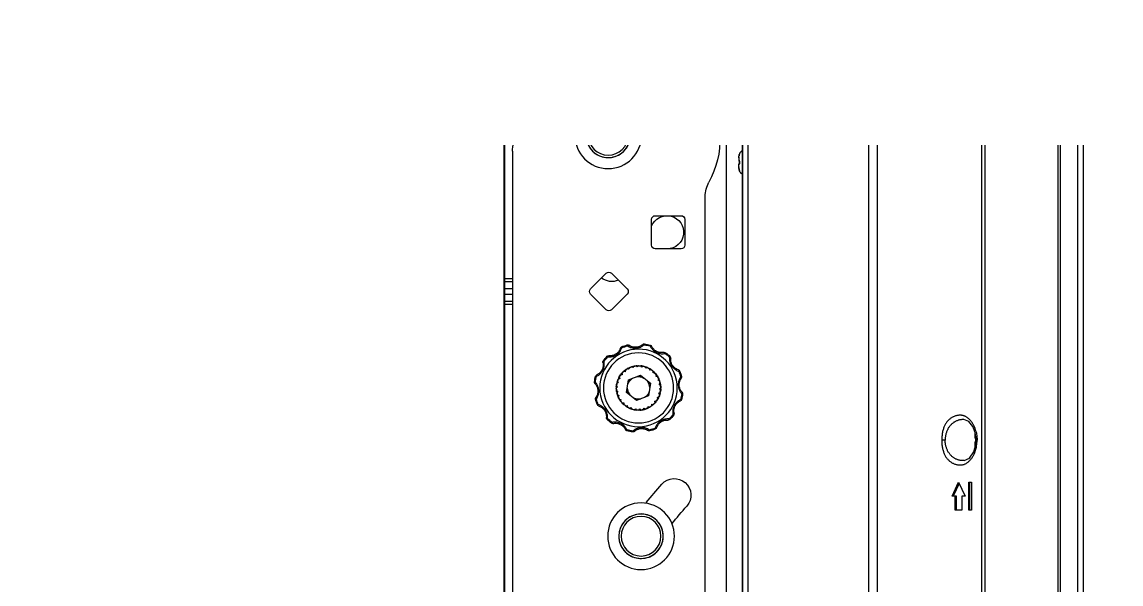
# Model space of a CAD drawing. Extents: x -382 to 1420, y -377 to 265.
# Drawn here: x 392.4 to 401.66, y 149.74 to 154.48 of the extents above; entities that cross this region are included whole.
import ezdxf
from ezdxf import colors
from ezdxf.entities.mleader import LeaderData, LeaderLine
from ezdxf.math import Vec2, Vec3

# ---------------------------------------------------------------- set-up
doc = ezdxf.new("R2010")
doc.units = 0
doc.header["$MEASUREMENT"] = 0
for name, color, linetype in [('AV-Anno-Iden', 154, 'CONTINUOUS'), ('AV-Detl-Obje', 84, 'CONTINUOUS'), ('AV-Detl-Obje-Brkt', 202, 'CONTINUOUS'), ('AV-Detl-Obje-Mont', 232, 'CONTINUOUS'), ('AV-Elev-Dims', 14, 'CONTINUOUS'), ('AV-Elev-Wall', 160, 'CONTINUOUS')]:
    doc.layers.add(name, color=color, linetype=linetype)
doc.styles.get("Standard").update_dxf_attribs({"font": 'arial.ttf'})

# ---------------------------------------------------------------- blocks, each defined once
blk = doc.blocks.new('A$C42D23839')
at = {"layer": 'AV-Detl-Obje-Brkt', "linetype": 'Continuous', "lineweight": 15}
for p, q in [((0, 4.3889), (0, 20.8786)), ((0.1358, 4.3889), (0.1358, 20.8786))]:
    blk.add_line(p, q, dxfattribs=at)
at = {"layer": 'AV-Detl-Obje-Mont', "linetype": 'Continuous', "lineweight": 15}
for p, q in [((0.1909, 13.9397), (0.3438, 18.3177)), ((2.007, 12.736), (2.007, 17.0837)), ((1.9025, 13.9417), (1.9025, 16.0501)), ((1.6572, 14.3269), (1.6572, 16.0182)), ((1.8713, 15.5269), (1.8713, 13.9909)), ((1.8993, 13.9468), (1.0231, 15.3222)), ((1.2902, 14.903), (1.2937, 14.903)), ((1.9384, 13.8126), (1.9384, 9.9212)), ((0.3145, 8.0346), (0.3145, 13.4314)), ((0.7354, 13.269), (0.5181, 13.269)), ((0.4868, 13.2377), (0.4868, 13.0204)), ((0.7667, 13.0204), (0.7667, 13.2377)), ((0.5181, 12.9892), (0.7354, 12.9892)), ((1.1044, 12.784), (0.9719, 12.6515)), ((1.281, 12.6515), (1.1485, 12.784)), ((1.9384, 12.736), (2.007, 12.736)), ((2.007, 12.7139), (1.9384, 12.7139)), ((2.007, 12.736), (2.007, 12.7139)), ((2.007, 12.6515), (2.007, 12.7139)), ((0.9719, 12.6073), (1.1044, 12.4748)), ((1.1485, 12.4748), (1.281, 12.6073)), ((1.9384, 12.6515), (2.007, 12.6515)), ((2.007, 12.6073), (1.9384, 12.6073)), ((2.007, 12.6515), (2.007, 12.6073)), ((2.007, 12.5448), (2.007, 12.6073)), ((1.9384, 12.5448), (2.007, 12.5448)), ((2.007, 12.5228), (1.9384, 12.5228)), ((2.007, 12.5448), (2.007, 12.5228)), ((2.007, 8.1751), (2.007, 12.5228)), ((0.7772, 12.1774), (0.7793, 12.1698)), ((0.8275, 12.1876), (0.8285, 12.1798)), ((0.9712, 12.1786), (0.9693, 12.1711)), ((1.0198, 12.1623), (1.0168, 12.1551)), ((0.6099, 12.0793), (0.6154, 12.0738)), ((0.6483, 12.1132), (0.6531, 12.107)), ((1.1399, 12.0827), (1.1344, 12.0772)), ((1.1738, 12.0443), (1.1676, 12.0396)), ((0.5303, 11.9592), (0.5375, 11.9563)), ((0.745, 11.9494), (0.7382, 11.9423)), ((0.745, 11.9494), (0.7522, 11.9562)), ((0.752, 11.9423), (0.7521, 11.9561)), ((0.7756, 11.9739), (0.7675, 11.9683)), ((0.7676, 11.9684), (0.781, 11.9654)), ((0.7756, 11.9739), (0.7841, 11.979)), ((0.781, 11.9654), (0.784, 11.9789)), ((0.8107, 11.9914), (0.8015, 11.9877)), ((0.8016, 11.9877), (0.8142, 11.9821)), ((0.8107, 11.9914), (0.82, 11.9946)), ((0.8142, 11.9821), (0.8199, 11.9946)), ((0.8486, 12.0013), (0.8388, 11.9996)), ((0.839, 11.9996), (0.8501, 11.9914)), ((0.8486, 12.0013), (0.8584, 12.0025)), ((0.8501, 11.9914), (0.8582, 12.0025)), ((0.8877, 12.0031), (0.8778, 12.0034)), ((0.878, 12.0034), (0.8871, 11.9931)), ((0.8871, 11.9931), (0.8974, 12.0022)), ((0.8877, 12.0031), (0.8975, 12.0022)), ((0.9263, 11.9967), (0.9168, 11.999)), ((0.9169, 11.999), (0.9237, 11.987)), ((0.9237, 11.987), (0.9357, 11.9938)), ((0.9263, 11.9967), (0.9358, 11.9938)), ((0.9628, 11.9824), (0.9539, 11.9867)), ((0.9541, 11.9866), (0.9582, 11.9735)), ((0.9582, 11.9735), (0.9713, 11.9777)), ((0.9628, 11.9824), (0.9715, 11.9776)), ((0.9955, 11.9608), (0.9877, 11.9669)), ((0.9878, 11.9668), (0.9892, 11.9531)), ((0.9892, 11.9531), (1.0029, 11.9544)), ((0.9955, 11.9608), (1.003, 11.9544)), ((0.514, 11.9106), (0.5215, 11.9087)), ((0.6917, 11.8466), (0.6936, 11.8563)), ((0.7016, 11.845), (0.6936, 11.8562)), ((0.7021, 11.8844), (0.6988, 11.8751)), ((0.6988, 11.8752), (0.7114, 11.8807)), ((0.7021, 11.8844), (0.706, 11.8935)), ((0.7114, 11.8807), (0.7059, 11.8933)), ((0.7202, 11.9192), (0.7149, 11.9108)), ((0.715, 11.9109), (0.7285, 11.9137)), ((0.7202, 11.9192), (0.7258, 11.9273)), ((0.7285, 11.9137), (0.7257, 11.9271)), ((0.7383, 11.9424), (0.752, 11.9423)), ((0.8604, 11.923), (0.7759, 11.8555)), ((0.7759, 11.8555), (0.7921, 11.7485)), ((0.9611, 11.8835), (0.8604, 11.923)), ((0.9773, 11.7766), (0.9611, 11.8835)), ((1.0168, 11.9404), (1.0152, 11.9267)), ((1.0152, 11.9267), (1.0289, 11.9252)), ((1.023, 11.9329), (1.0167, 11.9405)), ((1.023, 11.9329), (1.029, 11.9251)), ((1.0396, 11.9085), (1.0352, 11.8955)), ((1.0352, 11.8955), (1.0483, 11.8911)), ((1.0441, 11.8999), (1.0395, 11.9086)), ((1.0441, 11.8999), (1.0483, 11.891)), ((1.0552, 11.8726), (1.0483, 11.8607)), ((1.0483, 11.8607), (1.0601, 11.8538)), ((1.0579, 11.8633), (1.0552, 11.8728)), ((1.0579, 11.8633), (1.0602, 11.8537)), ((1.238, 11.9154), (1.2304, 11.9133)), ((1.2481, 11.8651), (1.2404, 11.8641)), ((0.5051, 11.7669), (0.5128, 11.7679)), ((0.6894, 11.8075), (0.6892, 11.8174)), ((0.6994, 11.808), (0.6892, 11.8172)), ((0.6894, 11.8075), (0.6901, 11.7976)), ((0.6901, 11.7978), (0.6994, 11.808)), ((0.6917, 11.8466), (0.6904, 11.8368)), ((0.6904, 11.837), (0.7016, 11.845)), ((0.6953, 11.7688), (0.693, 11.7784)), ((0.7049, 11.7713), (0.6931, 11.7783)), ((0.6953, 11.7688), (0.698, 11.7593)), ((0.698, 11.7594), (0.7049, 11.7713)), ((0.8928, 11.709), (0.9773, 11.7766)), ((1.0628, 11.7951), (1.0516, 11.7871)), ((1.0516, 11.7871), (1.0596, 11.7759)), ((1.0631, 11.8343), (1.0538, 11.8241)), ((1.0538, 11.8241), (1.064, 11.8148)), ((1.0615, 11.7854), (1.0596, 11.7757)), ((1.0615, 11.7854), (1.0628, 11.7952)), ((1.0638, 11.8245), (1.0631, 11.8344)), ((1.0638, 11.8245), (1.064, 11.8147)), ((0.5152, 11.7167), (0.5228, 11.7187)), ((0.7091, 11.7321), (0.7049, 11.741)), ((0.718, 11.7366), (0.7049, 11.7409)), ((0.7091, 11.7321), (0.7137, 11.7234)), ((0.7136, 11.7235), (0.718, 11.7366)), ((0.7302, 11.6991), (0.7242, 11.707)), ((0.738, 11.7053), (0.7243, 11.7069)), ((0.7302, 11.6991), (0.7365, 11.6915)), ((0.7364, 11.6916), (0.738, 11.7053)), ((0.7577, 11.6712), (0.7502, 11.6777)), ((0.764, 11.6789), (0.7503, 11.6776)), ((0.7577, 11.6712), (0.7655, 11.6651)), ((0.7654, 11.6652), (0.764, 11.6789)), ((0.7921, 11.7485), (0.8928, 11.709)), ((1.0082, 11.6826), (1.001, 11.6759)), ((1.0012, 11.6897), (1.0011, 11.6759)), ((1.0149, 11.6896), (1.0012, 11.6897)), ((1.0082, 11.6826), (1.015, 11.6897)), ((1.0382, 11.7212), (1.0247, 11.7184)), ((1.0247, 11.7184), (1.0275, 11.7049)), ((1.033, 11.7129), (1.0274, 11.7048)), ((1.033, 11.7129), (1.0383, 11.7213)), ((1.0544, 11.7568), (1.0418, 11.7513)), ((1.0418, 11.7513), (1.0473, 11.7387)), ((1.0511, 11.7477), (1.0472, 11.7386)), ((1.0511, 11.7477), (1.0544, 11.757)), ((1.2229, 11.6728), (1.2157, 11.6758)), ((1.2392, 11.7214), (1.2317, 11.7234)), ((0.5794, 11.5877), (0.5856, 11.5925)), ((0.7904, 11.6496), (0.7817, 11.6544)), ((0.795, 11.6585), (0.7819, 11.6544)), ((0.7904, 11.6496), (0.7993, 11.6453)), ((0.7991, 11.6454), (0.795, 11.6585)), ((0.8269, 11.6354), (0.8174, 11.6382)), ((0.8295, 11.645), (0.8175, 11.6382)), ((0.8269, 11.6354), (0.8364, 11.633)), ((0.8363, 11.633), (0.8295, 11.645)), ((0.8655, 11.629), (0.8557, 11.6298)), ((0.8661, 11.6389), (0.8558, 11.6298)), ((0.8655, 11.629), (0.8754, 11.6286)), ((0.8752, 11.6286), (0.8661, 11.6389)), ((0.9046, 11.6307), (0.8948, 11.6295)), ((0.9031, 11.6406), (0.895, 11.6295)), ((0.8953, 11.63), (0.8992, 11.63)), ((0.9142, 11.6325), (0.9031, 11.6406)), ((0.9046, 11.6307), (0.9144, 11.6325)), ((0.9425, 11.6406), (0.9332, 11.6374)), ((0.939, 11.65), (0.9333, 11.6374)), ((0.9516, 11.6443), (0.939, 11.65)), ((0.9425, 11.6406), (0.9517, 11.6443)), ((0.9776, 11.6582), (0.9691, 11.6531)), ((0.9722, 11.6666), (0.9692, 11.6531)), ((0.9856, 11.6636), (0.9722, 11.6666)), ((0.9776, 11.6582), (0.9858, 11.6637)), ((0.6133, 11.5493), (0.6188, 11.5548)), ((1.1049, 11.5188), (1.1001, 11.525)), ((1.1433, 11.5528), (1.1378, 11.5582)), ((0.7334, 11.4697), (0.7364, 11.4769)), ((0.782, 11.4534), (0.7839, 11.4609)), ((0.9257, 11.4445), (0.9247, 11.4522)), ((0.976, 11.4547), (0.9739, 11.4622))]:
    blk.add_line(p, q, dxfattribs=at)
at = {"layer": 'AV-Detl-Obje-Mont', "linetype": 'Continuous', "lineweight": 15, "flags": 128}
for points in [[(0.7814, 11.8186), (0.7887, 11.8524), (0.805, 11.8787)], [(0.9718, 11.8134), (0.9645, 11.7796), (0.9482, 11.7533)]]:
    blk.add_lwpolyline(points, dxfattribs=at)
at = {"layer": 'AV-Detl-Obje-Mont', "linetype": 'Continuous', "lineweight": 15}
for centre, radius in [((1.1321, 13.9466), 0.2811), ((1.1321, 13.9466), 0.1874), ((1.1321, 13.9466), 0.1674), ((0.8766, 11.816), 0.3268), ((0.8766, 11.816), 0.2956), ((0.8766, 11.816), 0.1874), ((0.8556, 10.5653), 0.2811), ((0.8556, 10.5653), 0.1874), ((0.8556, 10.5653), 0.1674)]:
    blk.add_circle(centre, radius, dxfattribs=at)
for centre, radius, start, end in [((0.4573, 14.2883), 0.1399, 65.31281, 245.31281), ((-3.7168, 5.208), 10.1337, 62.36279, 65.31281), ((0.9517, 14.0374), 0.1399, 82.53368, 224.04662), ((-3.7168, 5.208), 9.8539, 62.38236, 65.31281), ((0.9399, 13.9136), 0.7495, 178, 208.85012), ((1.6886, 13.8126), 0.2498, 0, 32.5), ((0.0646, 13.4314), 0.2498, 0, 28.85012), ((0.5181, 13.2377), 0.0312, 90, 180), ((0.6367, 13.1291), 0.1399, 21.73503, 269.48802), ((0.7354, 13.2377), 0.0312, 0, 90), ((0.5181, 13.0204), 0.0312, 180, 270), ((0.7354, 13.0204), 0.0312, 270, 0), ((1.1264, 12.7619), 0.0312, 45, 135), ((1.1033, 12.8535), 0.1399, 245.91056, 307.92946), ((0.9939, 12.6294), 0.0312, 135, 225), ((1.2589, 12.6294), 0.0312, 315, 45), ((1.1264, 12.4969), 0.0312, 225, 315), ((0.7814, 12.1623), 0.0156, 105.37487, 155.60157), ((0.774, 12.1605), 0.0108, 60.53149, 129.6072), ((0.8766, 11.816), 0.3748, 97.5309, 105.37487), ((0.8766, 11.816), 0.367, 97.5309, 105.37487), ((0.8295, 12.1721), 0.0156, 47.3042, 97.5309), ((0.837, 12.1732), 0.0108, 73.29857, 142.37428), ((0.9673, 12.1635), 0.0156, 75.37487, 125.60157), ((0.96, 12.1656), 0.0108, 30.53149, 99.6072), ((0.8766, 11.816), 0.367, 67.5309, 75.37487), ((0.8766, 11.816), 0.3748, 67.5309, 75.37487), ((1.0209, 12.1452), 0.0108, 43.29857, 112.37428), ((1.0139, 12.1479), 0.0156, 17.3042, 67.5309), ((0.621, 12.0683), 0.0156, 135.37487, 185.60157), ((0.6155, 12.063), 0.0108, 90.53149, 159.6072), ((0.8766, 11.816), 0.3748, 127.5309, 135.37487), ((0.8766, 11.816), 0.367, 127.5309, 135.37487), ((0.6578, 12.1008), 0.0156, 77.3042, 127.5309), ((0.6637, 12.1056), 0.0108, 103.29857, 172.37428), ((1.1236, 12.0771), 0.0108, 0.53149, 69.6072), ((1.1289, 12.0716), 0.0156, 45.37487, 95.60157), ((0.8766, 11.816), 0.367, 37.5309, 45.37487), ((0.8766, 11.816), 0.3748, 37.5309, 45.37487), ((1.1614, 12.0348), 0.0156, 347.3042, 37.5309), ((0.8766, 11.816), 0.3748, 157.5309, 165.37487), ((0.8766, 11.816), 0.367, 157.5309, 165.37487), ((0.5447, 11.9533), 0.0156, 107.3042, 157.5309), ((0.5474, 11.9604), 0.0108, 133.29857, 202.37428), ((0.8766, 11.816), 0.1874, 125.58576, 131.62644), ((0.8766, 11.816), 0.1874, 113.58576, 119.62644), ((0.8766, 11.816), 0.1874, 101.58576, 107.62644), ((0.8766, 11.816), 0.1874, 89.58576, 95.62644), ((0.8766, 11.816), 0.1874, 77.58576, 83.62644), ((0.8766, 11.816), 0.1874, 65.58576, 71.62644), ((0.8766, 11.816), 0.1874, 53.58576, 59.62644), ((0.8766, 11.816), 0.1874, 41.58576, 47.62644), ((1.1662, 12.0289), 0.0108, 13.29857, 82.37428), ((0.5291, 11.9067), 0.0156, 165.37487, 215.60157), ((0.527, 11.8994), 0.0108, 120.53149, 189.6072), ((0.8766, 11.816), 0.1874, 161.58576, 167.62644), ((0.8766, 11.816), 0.1874, 149.58576, 155.62644), ((0.8766, 11.816), 0.1874, 137.58576, 143.62644), ((0.8766, 11.816), 0.1014, 151.14114, 166.07106), ((0.8766, 11.816), 0.0952, 78.78785, 118.42435), ((0.8766, 11.816), 0.1014, 91.14114, 106.07106), ((0.8766, 11.816), 0.0952, 18.78785, 58.42435), ((0.8766, 11.816), 0.1014, 31.14114, 46.07106), ((0.8766, 11.816), 0.1874, 29.58576, 35.62644), ((0.8766, 11.816), 0.1874, 17.58576, 23.62644), ((1.2211, 11.9186), 0.0108, 330.53149, 39.6072), ((1.2229, 11.9112), 0.0156, 15.37487, 65.60157), ((0.8766, 11.816), 0.367, 7.5309, 15.37487), ((0.8766, 11.816), 0.3748, 7.5309, 15.37487), ((1.2338, 11.8556), 0.0108, 343.29857, 52.37428), ((1.2327, 11.8631), 0.0156, 317.3042, 7.5309), ((0.5205, 11.7689), 0.0156, 137.3042, 187.5309), ((0.8766, 11.816), 0.3748, 187.5309, 195.37487), ((0.5194, 11.7764), 0.0108, 163.29857, 232.37428), ((0.8766, 11.816), 0.367, 187.5309, 195.37487), ((0.8766, 11.816), 0.1874, 173.58576, 179.62644), ((0.8766, 11.816), 0.1874, 185.58576, 191.62644), ((0.8766, 11.816), 0.0952, 198.78785, 238.42435), ((0.8766, 11.816), 0.1014, 211.14114, 226.07106), ((0.8766, 11.816), 0.1014, 331.14114, 346.07106), ((0.8766, 11.816), 0.1874, 341.58576, 347.62644), ((0.8766, 11.816), 0.1874, 5.58576, 11.62644), ((0.8766, 11.816), 0.1874, 353.58576, 359.62644), ((0.5303, 11.7208), 0.0156, 195.37487, 245.60157), ((0.5321, 11.7134), 0.0108, 150.53149, 219.6072), ((0.8766, 11.816), 0.1874, 197.58576, 203.62644), ((0.8766, 11.816), 0.1874, 209.58576, 215.62644), ((0.8766, 11.816), 0.1874, 221.58576, 227.62644), ((0.8766, 11.816), 0.0952, 258.78785, 298.42435), ((0.8766, 11.816), 0.1014, 271.14114, 286.07106), ((0.8766, 11.816), 0.1874, 305.58576, 311.62644), ((0.8766, 11.816), 0.1874, 317.58576, 323.62644), ((0.8766, 11.816), 0.1874, 329.58576, 335.62644), ((1.2058, 11.6717), 0.0108, 313.29857, 22.37428), ((1.2085, 11.6788), 0.0156, 287.3042, 337.5309), ((0.8766, 11.816), 0.367, 337.5309, 345.37487), ((0.8766, 11.816), 0.3748, 337.5309, 345.37487), ((1.2262, 11.7326), 0.0108, 300.53149, 9.6072), ((1.2241, 11.7253), 0.0156, 345.37487, 35.60157), ((0.5918, 11.5972), 0.0156, 167.3042, 217.5309), ((0.587, 11.6031), 0.0108, 193.29857, 262.37428), ((0.8766, 11.816), 0.3748, 217.5309, 225.37487), ((0.8766, 11.816), 0.367, 217.5309, 225.37487), ((0.8766, 11.816), 0.1874, 233.58576, 239.62644), ((0.8766, 11.816), 0.1874, 245.58576, 251.62644), ((0.8766, 11.816), 0.1874, 257.58576, 263.62644), ((0.8766, 11.816), 0.1874, 269.58576, 275.62644), ((0.8766, 11.816), 0.1874, 281.58576, 287.62644), ((0.8766, 11.816), 0.1874, 293.58576, 299.62644), ((0.6243, 11.5604), 0.0156, 225.37487, 275.60157), ((0.6296, 11.5549), 0.0108, 180.53149, 249.6072), ((1.0895, 11.5264), 0.0108, 283.29857, 352.37428), ((1.0954, 11.5312), 0.0156, 257.3042, 307.5309), ((0.8766, 11.816), 0.367, 307.5309, 315.37487), ((0.8766, 11.816), 0.3748, 307.5309, 315.37487), ((1.1377, 11.569), 0.0108, 270.53149, 339.6072), ((1.1322, 11.5637), 0.0156, 315.37487, 5.60157), ((0.7323, 11.4869), 0.0108, 223.29857, 292.37428), ((0.7393, 11.4841), 0.0156, 197.3042, 247.5309), ((0.8766, 11.816), 0.3748, 247.5309, 255.37487), ((0.8766, 11.816), 0.367, 247.5309, 255.37487), ((0.7859, 11.4685), 0.0156, 255.37487, 305.60157), ((0.7932, 11.4664), 0.0108, 210.53149, 279.6072), ((0.9162, 11.4588), 0.0108, 253.29857, 322.37428), ((0.9237, 11.46), 0.0156, 227.3042, 277.5309), ((0.8766, 11.816), 0.367, 277.5309, 285.37487), ((0.8766, 11.816), 0.3748, 277.5309, 285.37487), ((0.9792, 11.4716), 0.0108, 240.53149, 309.6072), ((0.9718, 11.4697), 0.0156, 285.37487, 335.60157), ((0.5752, 10.9116), 0.1399, 41.13034, 221.13034), ((-3.9413, 6.9674), 6.1362, 39.23818, 41.13034), ((-3.9413, 6.9674), 5.8563, 39.22881, 41.13034)]:
    blk.add_arc(centre, radius, start, end, dxfattribs=at)
for points, knots in [([(1.1301, 14.134), (1.1096, 14.1318), (1.0686, 14.1274), (1.014, 14.0962), (0.9714, 14.0498), (0.9463, 13.9908), (0.9423, 13.9273), (0.9587, 13.8674), (0.9931, 13.8159), (1.0434, 13.7774), (1.1045, 13.7576), (1.1678, 13.7592), (1.226, 13.7806), (1.2746, 13.8196), (1.3086, 13.8734), (1.3228, 13.9359), (1.3157, 13.9983), (1.2895, 14.0543), (1.2464, 14.0994), (1.1908, 14.1291), (1.1497, 14.1324), (1.1301, 14.134)], [0, 0, 0, 0, 0.052005, 0.103955, 0.157319, 0.211932, 0.264927, 0.315915, 0.36765, 0.421659, 0.476041, 0.528374, 0.579471, 0.631804, 0.686134, 0.740205, 0.791908, 0.842923, 0.89589, 0.95049, 1, 1, 1, 1]), ([(0.7793, 12.1698), (0.7744, 12.1612), (0.7644, 12.1433), (0.7461, 12.1277), (0.7254, 12.1151), (0.7025, 12.1061), (0.6745, 12.1035), (0.6587, 12.1061), (0.6531, 12.107)], [0, 0, 0, 0, 0.203578, 0.420703, 0.453745, 0.668943, 0.881719, 1, 1, 1, 1]), ([(0.6612, 12.1161), (0.666, 12.1152), (0.6792, 12.1129), (0.7027, 12.1147), (0.7222, 12.1223), (0.7396, 12.133), (0.755, 12.1464), (0.7632, 12.1614), (0.7672, 12.1688)], [0, 0, 0, 0, 0.12073, 0.333813, 0.545352, 0.577832, 0.793205, 1, 1, 1, 1]), ([(0.9693, 12.1711), (0.9637, 12.1676), (0.9496, 12.1588), (0.9286, 12.1527), (0.9035, 12.1502), (0.8785, 12.1525), (0.8501, 12.1629), (0.8355, 12.1743), (0.8285, 12.1798)], [0, 0, 0, 0, 0.135275, 0.344454, 0.421074, 0.619697, 0.816972, 1, 1, 1, 1]), ([(0.8401, 12.1835), (0.846, 12.1788), (0.858, 12.1691), (0.8818, 12.1601), (0.9031, 12.1581), (0.9241, 12.1603), (0.9418, 12.1657), (0.9535, 12.1732), (0.9582, 12.1762)], [0, 0, 0, 0, 0.186126, 0.382412, 0.577429, 0.652969, 0.862064, 1, 1, 1, 1]), ([(1.1344, 12.0772), (1.1278, 12.077), (1.1112, 12.0764), (1.0899, 12.0816), (1.067, 12.0919), (1.0464, 12.1065), (1.0271, 12.1297), (1.0202, 12.1468), (1.0168, 12.1551)], [0, 0, 0, 0, 0.135253, 0.344435, 0.421061, 0.619683, 0.816957, 1, 1, 1, 1]), ([(1.0288, 12.1525), (1.0315, 12.1455), (1.0371, 12.1311), (1.0532, 12.1114), (1.0706, 12.099), (1.0899, 12.0904), (1.1079, 12.0863), (1.1218, 12.0869), (1.1274, 12.0872)], [0, 0, 0, 0, 0.186141, 0.382425, 0.577442, 0.652988, 0.862086, 1, 1, 1, 1]), ([(0.6154, 12.0738), (0.6157, 12.0673), (0.6163, 12.0506), (0.6111, 12.0294), (0.6007, 12.0064), (0.5861, 11.9859), (0.563, 11.9665), (0.5458, 11.9596), (0.5375, 11.9563)], [0, 0, 0, 0, 0.135253, 0.344435, 0.421061, 0.619683, 0.816957, 1, 1, 1, 1]), ([(0.5401, 11.9682), (0.5471, 11.9709), (0.5615, 11.9765), (0.5813, 11.9926), (0.5936, 12.01), (0.6022, 12.0293), (0.6064, 12.0474), (0.6057, 12.0613), (0.6054, 12.0668)], [0, 0, 0, 0, 0.186141, 0.382425, 0.577442, 0.652988, 0.862086, 1, 1, 1, 1]), ([(0.745, 11.9494), (0.7457, 11.9487), (0.7471, 11.9473), (0.7495, 11.9449), (0.7511, 11.9433), (0.752, 11.9423)], [0, 0, 0, 0, 0.296761, 0.593523, 1, 1, 1, 1]), ([(0.7756, 11.9739), (0.7762, 11.973), (0.7773, 11.9713), (0.7791, 11.9685), (0.7803, 11.9666), (0.781, 11.9654)], [0, 0, 0, 0, 0.296761, 0.593523, 1, 1, 1, 1]), ([(0.8107, 11.9914), (0.811, 11.9905), (0.8117, 11.9886), (0.8129, 11.9855), (0.8137, 11.9833), (0.8142, 11.9821)], [0, 0, 0, 0, 0.296761, 0.593523, 1, 1, 1, 1]), ([(0.8486, 12.0013), (0.8487, 12.0003), (0.849, 11.9983), (0.8495, 11.995), (0.8499, 11.9927), (0.8501, 11.9914)], [0, 0, 0, 0, 0.296761, 0.593523, 1, 1, 1, 1]), ([(0.8877, 12.0031), (0.8876, 12.0021), (0.8875, 12.0001), (0.8873, 11.9967), (0.8872, 11.9944), (0.8871, 11.9931)], [0, 0, 0, 0, 0.296761, 0.593523, 1, 1, 1, 1]), ([(0.9263, 11.9967), (0.9261, 11.9957), (0.9255, 11.9938), (0.9247, 11.9905), (0.924, 11.9883), (0.9237, 11.987)], [0, 0, 0, 0, 0.296761, 0.593523, 1, 1, 1, 1]), ([(0.9628, 11.9824), (0.9624, 11.9815), (0.9614, 11.9797), (0.9599, 11.9767), (0.9588, 11.9747), (0.9582, 11.9735)], [0, 0, 0, 0, 0.296761, 0.593523, 1, 1, 1, 1]), ([(0.9955, 11.9608), (0.9949, 11.9601), (0.9936, 11.9585), (0.9915, 11.9559), (0.99, 11.9541), (0.9892, 11.9531)], [0, 0, 0, 0, 0.296761, 0.593523, 1, 1, 1, 1]), ([(1.2304, 11.9133), (1.2218, 11.9182), (1.2039, 11.9282), (1.1883, 11.9465), (1.1756, 11.9672), (1.1666, 11.9902), (1.164, 12.0182), (1.1667, 12.0339), (1.1676, 12.0396)], [0, 0, 0, 0, 0.203578, 0.420703, 0.453745, 0.668943, 0.881719, 1, 1, 1, 1]), ([(1.1766, 12.0314), (1.1758, 12.0266), (1.1735, 12.0135), (1.1753, 11.9899), (1.1829, 11.9704), (1.1935, 11.9531), (1.207, 11.9376), (1.222, 11.9295), (1.2293, 11.9255)], [0, 0, 0, 0, 0.12073, 0.333813, 0.545352, 0.577832, 0.793205, 1, 1, 1, 1]), ([(0.5091, 11.7795), (0.5138, 11.7854), (0.5235, 11.7974), (0.5325, 11.8212), (0.5345, 11.8425), (0.5323, 11.8636), (0.5269, 11.8812), (0.5194, 11.893), (0.5164, 11.8976)], [0, 0, 0, 0, 0.186126, 0.382412, 0.577429, 0.652969, 0.862064, 1, 1, 1, 1]), ([(0.5215, 11.9087), (0.525, 11.9031), (0.5338, 11.889), (0.54, 11.868), (0.5425, 11.843), (0.5401, 11.8179), (0.5297, 11.7895), (0.5183, 11.7749), (0.5128, 11.7679)], [0, 0, 0, 0, 0.135275, 0.344454, 0.421074, 0.619697, 0.816972, 1, 1, 1, 1]), ([(0.7021, 11.8844), (0.7031, 11.884), (0.7049, 11.8833), (0.708, 11.8821), (0.7102, 11.8812), (0.7114, 11.8807)], [0, 0, 0, 0, 0.296761, 0.593523, 1, 1, 1, 1]), ([(0.7202, 11.9192), (0.721, 11.9186), (0.7227, 11.9175), (0.7255, 11.9157), (0.7274, 11.9144), (0.7285, 11.9137)], [0, 0, 0, 0, 0.296761, 0.593523, 1, 1, 1, 1]), ([(1.023, 11.9329), (1.0222, 11.9323), (1.0207, 11.9311), (1.0181, 11.929), (1.0163, 11.9275), (1.0152, 11.9267)], [0, 0, 0, 0, 0.2967611, 0.5935233, 1, 1, 1, 1]), ([(1.0441, 11.8999), (1.0432, 11.8995), (1.0414, 11.8986), (1.0385, 11.8971), (1.0364, 11.8961), (1.0352, 11.8955)], [0, 0, 0, 0, 0.296761, 0.593523, 1, 1, 1, 1]), ([(1.0579, 11.8633), (1.057, 11.863), (1.055, 11.8625), (1.0518, 11.8617), (1.0495, 11.8611), (1.0483, 11.8607)], [0, 0, 0, 0, 0.296761, 0.593523, 1, 1, 1, 1]), ([(1.2317, 11.7234), (1.2282, 11.7289), (1.2194, 11.743), (1.2132, 11.764), (1.2107, 11.7891), (1.2131, 11.8142), (1.2235, 11.8425), (1.2349, 11.8571), (1.2404, 11.8641)], [0, 0, 0, 0, 0.135275, 0.344454, 0.421074, 0.619697, 0.816972, 1, 1, 1, 1]), ([(0.6894, 11.8075), (0.6904, 11.8075), (0.6924, 11.8076), (0.6958, 11.8078), (0.6981, 11.8079), (0.6994, 11.808)], [0, 0, 0, 0, 0.296761, 0.593523, 1, 1, 1, 1]), ([(0.6917, 11.8466), (0.6927, 11.8464), (0.6947, 11.8461), (0.698, 11.8456), (0.7003, 11.8452), (0.7016, 11.845)], [0, 0, 0, 0, 0.296761, 0.593523, 1, 1, 1, 1]), ([(0.6953, 11.7688), (0.6962, 11.769), (0.6982, 11.7695), (0.7014, 11.7704), (0.7037, 11.7709), (0.7049, 11.7713)], [0, 0, 0, 0, 0.296761, 0.593523, 1, 1, 1, 1]), ([(1.0615, 11.7854), (1.0605, 11.7856), (1.0585, 11.7859), (1.0552, 11.7865), (1.0529, 11.7868), (1.0516, 11.7871)], [0, 0, 0, 0, 0.296761, 0.593523, 1, 1, 1, 1]), ([(1.0638, 11.8245), (1.0628, 11.8245), (1.0608, 11.8244), (1.0574, 11.8242), (1.0551, 11.8241), (1.0538, 11.8241)], [0, 0, 0, 0, 0.296761, 0.593523, 1, 1, 1, 1]), ([(1.2441, 11.8525), (1.2394, 11.8466), (1.2297, 11.8346), (1.2207, 11.8108), (1.2187, 11.7896), (1.2209, 11.7685), (1.2263, 11.7508), (1.2338, 11.7391), (1.2368, 11.7344)], [0, 0, 0, 0, 0.186126, 0.382412, 0.577429, 0.652969, 0.862064, 1, 1, 1, 1]), ([(0.5228, 11.7187), (0.5314, 11.7139), (0.5493, 11.7038), (0.5649, 11.6855), (0.5776, 11.6648), (0.5866, 11.6419), (0.5892, 11.6139), (0.5865, 11.5981), (0.5856, 11.5925)], [0, 0, 0, 0, 0.203578, 0.420703, 0.453745, 0.668943, 0.881719, 1, 1, 1, 1]), ([(0.5766, 11.6007), (0.5774, 11.6054), (0.5797, 11.6186), (0.5779, 11.6421), (0.5703, 11.6616), (0.5597, 11.679), (0.5462, 11.6944), (0.5312, 11.7026), (0.5239, 11.7066)], [0, 0, 0, 0, 0.12073, 0.333813, 0.545352, 0.577832, 0.793205, 1, 1, 1, 1]), ([(0.7091, 11.7321), (0.71, 11.7325), (0.7118, 11.7334), (0.7147, 11.7349), (0.7168, 11.736), (0.718, 11.7366)], [0, 0, 0, 0, 0.296761, 0.593523, 1, 1, 1, 1]), ([(0.7302, 11.6991), (0.731, 11.6997), (0.7325, 11.701), (0.7351, 11.7031), (0.7369, 11.7045), (0.738, 11.7053)], [0, 0, 0, 0, 0.296761, 0.593523, 1, 1, 1, 1]), ([(0.7577, 11.6712), (0.7583, 11.672), (0.7596, 11.6735), (0.7617, 11.6761), (0.7632, 11.6779), (0.764, 11.6789)], [0, 0, 0, 0, 0.296761, 0.593523, 1, 1, 1, 1]), ([(1.0082, 11.6826), (1.0075, 11.6833), (1.0061, 11.6848), (1.0037, 11.6871), (1.0021, 11.6888), (1.0012, 11.6897)], [0, 0, 0, 0, 0.296761, 0.593523, 1, 1, 1, 1]), ([(1.033, 11.7129), (1.0322, 11.7134), (1.0305, 11.7145), (1.0277, 11.7164), (1.0258, 11.7177), (1.0247, 11.7184)], [0, 0, 0, 0, 0.296761, 0.593523, 1, 1, 1, 1]), ([(1.0511, 11.7477), (1.0501, 11.748), (1.0483, 11.7488), (1.0452, 11.75), (1.043, 11.7508), (1.0418, 11.7513)], [0, 0, 0, 0, 0.296761, 0.593523, 1, 1, 1, 1]), ([(1.1378, 11.5582), (1.1375, 11.5648), (1.1369, 11.5814), (1.1422, 11.6027), (1.1525, 11.6256), (1.1671, 11.6462), (1.1902, 11.6656), (1.2074, 11.6725), (1.2157, 11.6758)], [0, 0, 0, 0, 0.135253, 0.344435, 0.421061, 0.619683, 0.816957, 1, 1, 1, 1]), ([(0.7904, 11.6496), (0.7908, 11.6505), (0.7918, 11.6523), (0.7933, 11.6553), (0.7944, 11.6573), (0.795, 11.6585)], [0, 0, 0, 0, 0.296761, 0.593523, 1, 1, 1, 1]), ([(0.8269, 11.6354), (0.8271, 11.6363), (0.8277, 11.6383), (0.8285, 11.6415), (0.8292, 11.6437), (0.8295, 11.645)], [0, 0, 0, 0, 0.296761, 0.593523, 1, 1, 1, 1]), ([(0.8655, 11.629), (0.8656, 11.63), (0.8657, 11.632), (0.8659, 11.6353), (0.866, 11.6376), (0.8661, 11.6389)], [0, 0, 0, 0, 0.296761, 0.593523, 1, 1, 1, 1]), ([(0.9046, 11.6307), (0.9045, 11.6317), (0.9042, 11.6337), (0.9037, 11.637), (0.9033, 11.6393), (0.9031, 11.6406)], [0, 0, 0, 0, 0.296761, 0.593523, 1, 1, 1, 1]), ([(0.9425, 11.6406), (0.9422, 11.6416), (0.9415, 11.6434), (0.9403, 11.6466), (0.9395, 11.6487), (0.939, 11.65)], [0, 0, 0, 0, 0.296761, 0.593523, 1, 1, 1, 1]), ([(0.9776, 11.6582), (0.977, 11.659), (0.9759, 11.6607), (0.9741, 11.6635), (0.9729, 11.6655), (0.9722, 11.6666)], [0, 0, 0, 0, 0.2967611, 0.5935233, 1, 1, 1, 1]), ([(1.2131, 11.6638), (1.2061, 11.6611), (1.1917, 11.6556), (1.1719, 11.6395), (1.1596, 11.6221), (1.151, 11.6027), (1.1468, 11.5847), (1.1475, 11.5708), (1.1478, 11.5653)], [0, 0, 0, 0, 0.186141, 0.382425, 0.577442, 0.652988, 0.862086, 1, 1, 1, 1]), ([(0.6188, 11.5548), (0.6254, 11.5551), (0.642, 11.5557), (0.6633, 11.5505), (0.6862, 11.5401), (0.7068, 11.5256), (0.7261, 11.5024), (0.733, 11.4852), (0.7364, 11.4769)], [0, 0, 0, 0, 0.135253, 0.344435, 0.421061, 0.619683, 0.816957, 1, 1, 1, 1]), ([(0.7244, 11.4795), (0.7217, 11.4865), (0.7161, 11.5009), (0.7, 11.5207), (0.6826, 11.533), (0.6633, 11.5416), (0.6453, 11.5458), (0.6314, 11.5451), (0.6258, 11.5449)], [0, 0, 0, 0, 0.186141, 0.382425, 0.577442, 0.652988, 0.862086, 1, 1, 1, 1]), ([(0.9739, 11.4622), (0.9788, 11.4708), (0.9888, 11.4887), (1.0071, 11.5043), (1.0278, 11.517), (1.0507, 11.526), (1.0787, 11.5286), (1.0945, 11.5259), (1.1001, 11.525)], [0, 0, 0, 0, 0.203578, 0.420703, 0.453745, 0.668943, 0.881719, 1, 1, 1, 1]), ([(1.092, 11.516), (1.0872, 11.5168), (1.0741, 11.5192), (1.0505, 11.5173), (1.031, 11.5097), (1.0136, 11.4991), (0.9982, 11.4856), (0.99, 11.4706), (0.986, 11.4633)], [0, 0, 0, 0, 0.12073, 0.333813, 0.545352, 0.577832, 0.793205, 1, 1, 1, 1]), ([(0.7839, 11.4609), (0.7895, 11.4644), (0.8036, 11.4733), (0.8246, 11.4794), (0.8497, 11.4819), (0.8747, 11.4796), (0.9031, 11.4692), (0.9177, 11.4577), (0.9247, 11.4522)], [0, 0, 0, 0, 0.135275, 0.344454, 0.421074, 0.619697, 0.816972, 1, 1, 1, 1]), ([(0.9131, 11.4485), (0.9072, 11.4532), (0.8952, 11.4629), (0.8714, 11.472), (0.8501, 11.4739), (0.8291, 11.4717), (0.8114, 11.4663), (0.7997, 11.4588), (0.795, 11.4558)], [0, 0, 0, 0, 0.186126, 0.382412, 0.577429, 0.652969, 0.862064, 1, 1, 1, 1]), ([(0.8626, 10.7525), (0.842, 10.7513), (0.8009, 10.7489), (0.7448, 10.7203), (0.7001, 10.6761), (0.6721, 10.6183), (0.6651, 10.5551), (0.6786, 10.4945), (0.7105, 10.4414), (0.7589, 10.4005), (0.8189, 10.3778), (0.8822, 10.3764), (0.9414, 10.395), (0.9918, 10.4315), (1.0283, 10.4837), (1.0455, 10.5454), (1.0414, 10.6081), (1.018, 10.6653), (0.9771, 10.7124), (0.923, 10.7447), (0.8821, 10.75), (0.8626, 10.7525)], [0, 0, 0, 0, 0.0520045, 0.1039553, 0.1573193, 0.2119316, 0.264927, 0.3159154, 0.3676504, 0.4216593, 0.4760406, 0.5283741, 0.579471, 0.6318044, 0.6861342, 0.7402055, 0.7919085, 0.8429231, 0.89589, 0.9504899, 1, 1, 1, 1])]:
    blk.add_open_spline(points, degree=3, knots=knots, dxfattribs=at)
blk = doc.blocks.new('A$C90a6f177')
at = {"layer": 'AV-Detl-Obje', "lineweight": 0}
for points in [[(0.0001, 0.3361), (0.0001, 33.0358), (0.0519, 33.0876)], [(0.0519, 33.0876), (0.0519, 0.2844), (0.0001, 0.3361)], [(0.197, 33.1003), (0.197, 0.2717), (0.0519, 0.2844)], [(0.2166, 33.0806), (0.2166, 0.2913), (0.1969, 0.2913)], [(0.2166, 33.0885), (0.2166, 0.2835)], [(0.8571, 0.4212), (0.8571, 32.8761), (0.8577, 32.8849), (0.8579, 32.8928), (0.8576, 32.9014)], [(2.8739, 24.0037), (2.8739, 4.3949)], [(1.811, 4.628), (1.811, 23.6846), (1.8503, 23.6452)], [(2.874, 17.5821), (2.8771, 17.5802), (2.88, 17.5781), (2.8828, 17.576), (2.8853, 17.5737), (2.8878, 17.5714), (2.8899, 17.5689), (2.8921, 17.5664), (2.894, 17.5638), (2.8957, 17.561), (2.8974, 17.5581), (2.8989, 17.5552), (2.9001, 17.552), (2.9003, 17.5519)], [(2.9003, 17.5519), (2.9003, 17.5517), (2.9003, 17.5516), (2.9003, 17.5515), (2.9005, 17.5513), (2.9005, 17.5512), (2.9005, 17.5511), (2.9005, 17.5509), (2.9006, 17.5508), (2.9006, 17.5506), (2.9006, 17.5505), (2.9007, 17.5504)], [(2.9018, 17.5463), (2.9006, 17.5506)], [(2.9014, 17.5476), (2.9006, 17.5505)], [(2.9007, 17.5504), (2.901, 17.5494), (2.9013, 17.5479), (2.9014, 17.5475), (2.9019, 17.5461), (2.9021, 17.5446), (2.9025, 17.5432), (2.9028, 17.5418), (2.9032, 17.5404), (2.9035, 17.5389), (2.9037, 17.5375), (2.9039, 17.536)], [(2.902, 17.5455), (2.9015, 17.5469)], [(2.9022, 17.5447), (2.902, 17.5455)], [(2.9024, 17.5438), (2.9021, 17.5448)], [(2.9026, 17.5429), (2.9024, 17.544)], [(2.9028, 17.5418), (2.9025, 17.5432)], [(2.903, 17.5408), (2.9028, 17.5422)], [(2.9033, 17.5397), (2.9029, 17.5413)], [(2.9033, 17.5393), (2.9032, 17.5403)], [(2.9036, 17.5383), (2.9033, 17.5398)], [(2.9037, 17.5372), (2.9034, 17.5386)], [(2.904, 17.536), (2.9037, 17.5374)], [(2.9047, 17.5311), (2.904, 17.5361)], [(2.904, 17.536), (2.904, 17.536)], [(2.9052, 17.5248), (2.9047, 17.531)], [(2.9054, 17.5186), (2.9052, 17.5247)], [(2.9003, 17.4827), (2.9003, 17.4797)], [(2.9009, 17.4827), (2.9007, 17.4827), (2.9006, 17.4827), (2.9005, 17.4827), (2.9003, 17.4827)], [(2.9009, 17.4797), (2.9007, 17.4797), (2.9006, 17.4797), (2.9005, 17.4797), (2.9003, 17.4797)], [(2.9009, 17.4776), (2.9009, 17.4797)], [(2.9022, 17.4938), (2.9022, 17.4938)], [(2.904, 17.4264), (2.904, 17.4264)], [(0.912, 15.1937), (0.9117, 15.1954)], [(0.912, 15.1937), (0.912, 15.1937)], [(0.9128, 15.1888), (0.912, 15.1937)], [(0.9072, 15.1024), (0.9047, 15.1389)], [(0.9257, 15.0386), (0.9072, 15.1024)], [(0.9083, 15.1404), (0.9083, 15.1375)], [(0.9089, 15.1404), (0.9087, 15.1404), (0.9086, 15.1404), (0.9084, 15.1404), (0.9083, 15.1404)], [(0.9089, 15.1374), (0.9087, 15.1374), (0.9086, 15.1374), (0.9084, 15.1374), (0.9083, 15.1374)], [(0.9089, 15.1354), (0.9089, 15.1375)], [(0.9102, 15.1514), (0.9105, 15.1517), (0.9108, 15.1521), (0.9112, 15.1526), (0.9112, 15.1529), (0.9115, 15.1533), (0.9118, 15.154), (0.9119, 15.1544), (0.912, 15.155), (0.912, 15.1556), (0.912, 15.1563), (0.912, 15.1568)], [(0.912, 15.1209), (0.9121, 15.1209), (0.9123, 15.1209), (0.9124, 15.1209), (0.9125, 15.1209), (0.9127, 15.1209), (0.9128, 15.1209), (0.913, 15.1209), (0.9131, 15.1209), (0.9132, 15.1209), (0.9134, 15.1209), (0.9135, 15.121)], [(0.9132, 15.1824), (0.9128, 15.1888)], [(0.9135, 15.1762), (0.9132, 15.1825)], [(1.0085, 14.9661), (1.0132, 14.9659), (1.0178, 14.9657), (1.0224, 14.9659), (1.0271, 14.9661), (1.0318, 14.9666), (1.0367, 14.9673), (1.0415, 14.9681), (1.0464, 14.9691), (1.0513, 14.9703), (1.0561, 14.9717), (1.0611, 14.9734), (1.0659, 14.975), (1.0709, 14.9771), (1.0756, 14.9793), (1.0803, 14.9816), (1.085, 14.9842), (1.0885, 14.9861), (1.0929, 14.9891), (1.0974, 14.992), (1.1015, 14.995), (1.1058, 14.9982), (1.1097, 15.0017), (1.1135, 15.0052), (1.1172, 15.0088), (1.1208, 15.0125), (1.1242, 15.0164), (1.1277, 15.0204), (1.1308, 15.0247), (1.1342, 15.0292), (1.1371, 15.0336), (1.1402, 15.0384), (1.1428, 15.0434), (1.1456, 15.0484), (1.1479, 15.0535), (1.1504, 15.0588), (1.1526, 15.0642), (1.1547, 15.0697), (1.1567, 15.0754), (1.1585, 15.0813), (1.16, 15.0871), (1.1615, 15.0931), (1.1629, 15.0992), (1.1639, 15.1053), (1.1647, 15.1115), (1.1656, 15.1177), (1.1661, 15.1239), (1.1664, 15.1302), (1.1667, 15.1363), (1.1667, 15.1389), (1.1954, 15.1389)], [(0.9128, 15.0897), (0.9132, 15.0933)], [(1.0076, 14.9663), (0.9619, 14.9878), (0.9257, 15.0386)], [(0.9684, 14.7845), (0.9459, 14.7845)], [(0.9459, 14.7845), (0.9459, 14.5484)], [(0.9588, 14.5484), (0.9588, 14.7845)], [(0.9684, 14.5484), (0.9684, 14.7845)], [(1.0533, 14.7845), (0.9989, 14.6665)], [(1.0484, 14.7741), (1.0951, 14.6727)], [(1.1076, 14.6665), (1.0533, 14.7846)], [(0.9989, 14.6665), (1.0249, 14.6665)], [(1.025, 14.6665), (1.025, 14.5483)], [(1.0717, 14.5484), (1.0717, 14.6666)], [(1.0717, 14.6665), (1.1076, 14.6665)], [(1.0815, 14.5484), (1.0815, 14.6666)], [(0.9459, 14.5484), (0.9684, 14.5484)], [(1.025, 14.5484), (1.0815, 14.5484)]]:
    blk.add_lwpolyline(points, dxfattribs=at)
for points in [[(0.8329, 0.3717, -0.043102), (0.8282, 0.4213), (0.8282, 32.8761), (0.8571, 32.8761), (1.7398, 31.2006), (1.811, 31.2006)], [(1.7685, 31.6808), (1.77, 31.6704), (1.7712, 31.6597), (1.7725, 31.6487), (1.7736, 31.6372), (1.7746, 31.6253), (1.7753, 31.6129), (1.7758, 31.5997), (1.7762, 31.5858), (1.7764, 31.5708), (1.7765, 31.5547), (1.7764, 31.5364), (1.7761, 31.515), (1.7758, 31.4999), (1.7753, 31.474), (1.775, 31.4643), (1.7743, 31.4425), (1.7734, 31.423, -0.020283), (1.7633, 31.2979, -0.020006), (1.7551, 31.2492, -0.043101), (1.7398, 31.2006), (1.7398, 4.572)], [(2.8285, 23.9761), (2.8285, 9.0325, 0.139452), (2.5034, 9.0803, 0.006153), (2.4723, 9.078), (1.8503, 9.0235)], [(2.9054, 17.5186), (2.9054, 17.499), (2.9052, 17.4991), (2.9051, 17.4991), (2.9049, 17.4991), (2.9048, 17.4991), (2.9047, 17.4991), (2.9045, 17.4991), (2.9044, 17.4991), (2.9042, 17.4991), (2.9041, 17.4991), (2.9053, 17.499, -0.25195), (2.9018, 17.4925), (2.904, 17.4991), (2.9037, 17.499), (2.9034, 17.4988), (2.9033, 17.4987), (2.903, 17.4983), (2.9027, 17.4977), (2.9025, 17.4975), (2.9023, 17.4969), (2.902, 17.4963), (2.9019, 17.4958), (2.9018, 17.4952), (2.9016, 17.4947), (2.9013, 17.493), (2.9011, 17.4928), (2.901, 17.4916), (2.9009, 17.4907), (2.9007, 17.49), (2.9006, 17.4889), (2.9005, 17.4879), (2.9005, 17.4868), (2.9003, 17.4858), (2.9003, 17.4847), (2.9003, 17.4837), (2.9003, 17.4797), (2.9003, 17.4788), (2.9003, 17.4777), (2.9003, 17.4765), (2.9003, 17.4762), (2.9005, 17.4751), (2.9005, 17.4738), (2.9006, 17.4727), (2.9009, 17.4716), (2.901, 17.4705), (2.9013, 17.4693), (2.904, 17.4632), (2.9041, 17.4632), (2.9043, 17.4632), (2.9044, 17.4632), (2.9045, 17.4632), (2.9047, 17.4632), (2.9048, 17.4632), (2.9051, 17.4632), (2.9054, 17.4632), (2.9054, 17.4633, 0.212457), (2.9022, 17.4687, 0.180893), (2.904, 17.4631)], [(2.874, 17.3803), (2.8771, 17.3822), (2.88, 17.3843), (2.8828, 17.3864), (2.8853, 17.3887), (2.8878, 17.391), (2.8899, 17.3933), (2.8921, 17.3958), (2.894, 17.3986), (2.8957, 17.4014), (2.8974, 17.4041), (2.8989, 17.4072), (2.9001, 17.4103), (2.9006, 17.4117), (2.9017, 17.4156, 0.022958), (2.9047, 17.4313), (2.9052, 17.4376), (2.9054, 17.4438), (2.9054, 17.4634, 0.246156), (2.9024, 17.4684), (2.9022, 17.4685), (2.9021, 17.469), (2.9018, 17.47), (2.9015, 17.4714), (2.9013, 17.473), (2.901, 17.4751), (2.9009, 17.4797), (2.9009, 17.4784), (2.9009, 17.4762), (2.9011, 17.4743), (2.9013, 17.4725), (2.9015, 17.4709), (2.9018, 17.4698)], [(2.9048, 17.4321, -0.002622), (2.904, 17.4262), (2.904, 17.4264), (2.904, 17.4264), (2.904, 17.4262), (2.9037, 17.4248), (2.9034, 17.4235), (2.9032, 17.4219), (2.9027, 17.4205), (2.9025, 17.4191), (2.9022, 17.4178), (2.9018, 17.4164), (2.9014, 17.4148), (2.9011, 17.4135), (2.9007, 17.4121), (2.9006, 17.4119), (2.9006, 17.4117), (2.9006, 17.4116), (2.9005, 17.4114), (2.9005, 17.4112), (2.9005, 17.411), (2.9003, 17.4109), (2.9003, 17.4107), (2.9003, 17.4106), (2.9003, 17.4105)], [(2.9018, 17.4925), (2.9017, 17.4918), (2.9014, 17.4903), (2.9011, 17.4884), (2.901, 17.4865), (2.9009, 17.4797), (2.9009, 17.4827), (2.9009, 17.4846), (2.901, 17.4871), (2.9011, 17.489), (2.9014, 17.4908), (2.9017, 17.4921), (2.9018, 17.4925, 0.172986), (2.904, 17.4992)], [(0.9074, 15.2146, -0.013295), (0.9124, 15.2311), (0.9125, 15.2314), (0.9149, 15.2379), (0.9173, 15.2442), (0.9198, 15.2503), (0.9224, 15.2563), (0.9253, 15.2621), (0.9281, 15.2677), (0.9303, 15.2714), (0.9334, 15.2768), (0.9367, 15.2821), (0.9402, 15.2872), (0.9436, 15.2921), (0.9473, 15.297), (0.9509, 15.3014), (0.9547, 15.3057), (0.9585, 15.3099), (0.9622, 15.3139), (0.9663, 15.3175), (0.9703, 15.321), (0.9742, 15.3245), (0.9784, 15.3275), (0.9824, 15.3304), (0.9866, 15.3331), (0.9906, 15.3357), (0.9948, 15.338), (0.9987, 15.3399), (1.0028, 15.3416), (1.0069, 15.3431), (1.0112, 15.3445), (1.0157, 15.3458), (1.0204, 15.3466), (1.0253, 15.3473), (1.0301, 15.3479), (1.0351, 15.3483), (1.0403, 15.3484), (1.0455, 15.3483), (1.0509, 15.3479), (1.0564, 15.3473), (1.0619, 15.3466), (1.0675, 15.3455), (1.073, 15.3441), (1.0787, 15.3426), (1.0844, 15.3408), (1.09, 15.3387), (1.0954, 15.3365), (1.0991, 15.3349), (1.1044, 15.3322), (1.1096, 15.3294), (1.1146, 15.3265), (1.1194, 15.3234), (1.124, 15.3202), (1.1284, 15.3168), (1.1327, 15.3131), (1.1369, 15.3094), (1.1411, 15.3055), (1.145, 15.3012), (1.1487, 15.2969), (1.1525, 15.2923), (1.1559, 15.2874), (1.1594, 15.2824), (1.1626, 15.2773), (1.1658, 15.2716), (1.1689, 15.2659), (1.1718, 15.2601), (1.1745, 15.254), (1.177, 15.2476), (1.1795, 15.2409), (1.1819, 15.234), (1.184, 15.2268), (1.1861, 15.2194), (1.1879, 15.2118), (1.1894, 15.2038), (1.1909, 15.1958), (1.1923, 15.1875), (1.1933, 15.1788), (1.1943, 15.1701), (1.1948, 15.1612), (1.1952, 15.152), (1.1954, 15.1429), (1.1954, 15.139), (1.1954, 15.1352), (1.1952, 15.1261), (1.1948, 15.1169), (1.1943, 15.108), (1.1934, 15.0991), (1.1923, 15.0906), (1.1911, 15.0823), (1.1895, 15.0743), (1.188, 15.0663), (1.1862, 15.0586), (1.1841, 15.0513), (1.182, 15.0441), (1.1797, 15.0372), (1.1773, 15.0305), (1.1747, 15.0241), (1.1719, 15.0179), (1.169, 15.0119), (1.1659, 15.0062), (1.1629, 15.0008), (1.1596, 14.9955), (1.1561, 14.9905), (1.1526, 14.9858), (1.1489, 14.9812), (1.1451, 14.9768), (1.1412, 14.9725), (1.1371, 14.9686), (1.1329, 14.9648), (1.1287, 14.9611), (1.1243, 14.9577), (1.1197, 14.9544), (1.1148, 14.9514), (1.1098, 14.9483), (1.1047, 14.9457), (1.0994, 14.943), (1.0958, 14.9415), (1.0904, 14.9391), (1.0848, 14.937), (1.0791, 14.9354), (1.0734, 14.9337), (1.0679, 14.9323), (1.0623, 14.9312), (1.0568, 14.9305), (1.0514, 14.9298), (1.046, 14.9294), (1.0407, 14.9293), (1.0355, 14.9294), (1.0305, 14.9297), (1.0257, 14.9302), (1.021, 14.9309), (1.0162, 14.9319), (1.0118, 14.933), (1.0075, 14.9344), (1.0033, 14.9359), (0.9991, 14.9376), (0.9953, 14.9396), (0.991, 14.9418), (0.987, 14.9443), (0.9828, 14.947), (0.9788, 14.9499), (0.9746, 14.953), (0.9707, 14.9563), (0.9667, 14.9598), (0.9627, 14.9635), (0.9589, 14.9674), (0.955, 14.9716), (0.9513, 14.9759), (0.9477, 14.9803), (0.9441, 14.9852), (0.9404, 14.99), (0.9371, 14.995), (0.9338, 15.0003), (0.9306, 15.0057), (0.9282, 15.0099), (0.9253, 15.0156), (0.9225, 15.0213), (0.9199, 15.0272), (0.9173, 15.0334), (0.9149, 15.0397), (0.9125, 15.0463), (0.9124, 15.0467, -0.019218), (0.9074, 15.0631, -0.012861), (0.9039, 15.0786, -0.019118), (0.9, 15.1007, -0.022807), (0.8979, 15.1279, -0.009488), (0.8976, 15.1389), (0.9048, 15.1389), (0.9048, 15.1464), (0.9128, 15.2031), (0.9338, 15.2549), (0.9676, 15.2945), (1.0086, 15.3116), (1.0131, 15.3118), (1.0177, 15.312), (1.0224, 15.3118), (1.0272, 15.3117), (1.0319, 15.3111), (1.0367, 15.3104), (1.0415, 15.3096), (1.0463, 15.3086), (1.0513, 15.3075), (1.0562, 15.306), (1.0612, 15.3043), (1.0659, 15.3027), (1.0708, 15.3006), (1.0755, 15.2984), (1.0803, 15.2961), (1.0851, 15.2935), (1.0884, 15.2914), (1.0928, 15.2888), (1.0974, 15.2857), (1.1016, 15.2827), (1.1058, 15.2795), (1.1098, 15.276), (1.1135, 15.2727), (1.1172, 15.2689), (1.1209, 15.2652), (1.1242, 15.2614), (1.1276, 15.2573), (1.1309, 15.253), (1.1341, 15.2486), (1.1372, 15.2441), (1.1401, 15.2392), (1.1428, 15.2345), (1.1455, 15.2293), (1.148, 15.2242), (1.1503, 15.2189), (1.1527, 15.2135), (1.1548, 15.208), (1.1566, 15.2023), (1.1585, 15.1966), (1.1601, 15.1906), (1.1616, 15.1846), (1.1628, 15.1785), (1.164, 15.1724), (1.1648, 15.1663), (1.1656, 15.16), (1.1662, 15.1538), (1.1665, 15.1475), (1.1667, 15.1413), (1.1667, 15.1389)], [(0.9039, 15.1991, 0.027509), (0.9, 15.177, 0.018708), (0.8977, 15.1494, 0.009866), (0.8976, 15.1389)], [(0.912, 15.084), (0.912, 15.0841), (0.9128, 15.089), (0.9132, 15.0952), (0.9135, 15.1015), (0.9135, 15.1211, 0.246156), (0.9104, 15.126), (0.9104, 15.1262), (0.9101, 15.1267), (0.9098, 15.1277), (0.9095, 15.1291), (0.9093, 15.1307), (0.909, 15.1328), (0.9088, 15.1374), (0.9088, 15.1361), (0.909, 15.1339), (0.9091, 15.132), (0.9094, 15.1303), (0.9097, 15.1288), (0.9096, 15.1259), (0.9093, 15.127), (0.909, 15.1281), (0.9089, 15.1292), (0.9087, 15.1303), (0.9086, 15.1316), (0.9085, 15.1328), (0.9085, 15.1339), (0.9085, 15.1342), (0.9083, 15.1353), (0.9083, 15.1364), (0.9089, 15.1375), (0.9089, 15.1404), (0.9089, 15.1424), (0.909, 15.1447), (0.9093, 15.1468), (0.9096, 15.1486), (0.9098, 15.1498), (0.91, 15.1502), (0.9097, 15.1495), (0.9094, 15.148), (0.9091, 15.1462), (0.909, 15.1441), (0.9083, 15.1404), (0.9083, 15.1414), (0.9083, 15.1424), (0.9084, 15.1435), (0.9084, 15.1445), (0.9086, 15.1456), (0.9086, 15.1467), (0.9087, 15.1477), (0.9089, 15.1483), (0.909, 15.1493), (0.9093, 15.1504), (0.9093, 15.1507, 0.25195), (0.912, 15.1568), (0.9117, 15.1567), (0.9114, 15.1564), (0.911, 15.156), (0.9107, 15.1554), (0.9106, 15.155), (0.9103, 15.1546), (0.9102, 15.154), (0.9099, 15.1536), (0.9098, 15.1531), (0.9096, 15.1525), (0.9099, 15.1502), (0.9104, 15.1515), (0.9119, 15.1568), (0.9121, 15.1568), (0.9122, 15.1568), (0.9124, 15.1568), (0.9125, 15.1569), (0.9126, 15.1569), (0.9128, 15.1569), (0.9131, 15.1569), (0.9131, 15.1568), (0.9133, 15.1568), (0.9135, 15.1567), (0.9135, 15.1762)]]:
    blk.add_lwpolyline(points, format="xyb", dxfattribs=at)
for centre, radius, start, end in [((0.9175, 15.1267), 0.00798, 186.05795, 227.07215), ((0.9042, 15.1214), 0.00784, 356.13068, 39.87764)]:
    blk.add_arc(centre, radius, start, end, dxfattribs=at)
for points in [[(2.9006, 17.5506), (2.9006, 17.551), (2.9005, 17.5514), (2.9003, 17.5518)], [(2.9007, 17.5506), (2.9006, 17.551), (2.9005, 17.5514), (2.9003, 17.5518)], [(2.9047, 17.5306), (2.9045, 17.5324), (2.9043, 17.5342), (2.904, 17.536)], [(2.9052, 17.5248), (2.9051, 17.5268), (2.9049, 17.5287), (2.9047, 17.5307)], [(2.9052, 17.5248), (2.9054, 17.5227), (2.9054, 17.5207), (2.9054, 17.5186)], [(2.9015, 17.4942), (2.9014, 17.4938), (2.9013, 17.4933), (2.9013, 17.4931)], [(2.9048, 17.432), (2.905, 17.4332), (2.905, 17.4345), (2.9051, 17.4357)], [(2.9051, 17.4357), (2.9051, 17.4364), (2.9052, 17.4371), (2.9052, 17.438)], [(2.9054, 17.4438), (2.9054, 17.4417), (2.9054, 17.4399), (2.9052, 17.438)], [(2.9003, 17.4104), (2.9005, 17.4109), (2.9006, 17.4113), (2.9006, 17.4117)], [(2.9003, 17.4104), (2.9005, 17.4109), (2.9006, 17.4113), (2.9007, 17.4117)], [(0.9074, 15.2146), (0.906, 15.2094), (0.9047, 15.2044), (0.9039, 15.1992)], [(0.912, 15.1937), (0.912, 15.1942), (0.9119, 15.1948), (0.9117, 15.1952)], [(0.9128, 15.1883), (0.9125, 15.1902), (0.9124, 15.1919), (0.912, 15.1937)], [(0.9095, 15.1518), (0.9094, 15.1515), (0.9094, 15.1511), (0.9093, 15.1507)], [(0.9132, 15.1826), (0.9132, 15.1845), (0.9129, 15.1863), (0.9128, 15.1883)], [(0.9132, 15.1826), (0.9133, 15.1804), (0.9135, 15.1784), (0.9135, 15.1762)], [(0.9135, 15.1015), (0.9135, 15.0994), (0.9133, 15.0976), (0.9133, 15.0955)], [(0.912, 15.084), (0.9121, 15.0845), (0.9121, 15.085), (0.9123, 15.0854)], [(0.9123, 15.0853), (0.9125, 15.0869), (0.9127, 15.0883), (0.9128, 15.0896)], [(0.9132, 15.0933), (0.9132, 15.0942), (0.9132, 15.0949), (0.9133, 15.0956)]]:
    blk.add_open_spline(points, degree=3, dxfattribs=at)

msp = doc.modelspace()

# ---------------------------------------------------------------- linework, layer by layer
at = {"layer": 'AV-Elev-Wall'}
msp.add_line((396.46343, 90.21409), (396.46343, 199.21409), dxfattribs=at)

# ---------------------------------------------------------------- block references
at = {"layer": 'AV-Anno-Iden', "xscale": -1}
msp.add_blockref('A$C42D23839', (398.47045, 139.58032), dxfattribs=at)
at = {"layer": 'AV-Detl-Obje', "lineweight": 0, "xscale": -1}
msp.add_blockref('A$C90a6f177', (401.34448, 135.81739), dxfattribs=at)

# ---------------------------------------------------------------- next in the draw order: leaders
at = {"layer": 'AV-Elev-Dims'}
ml = msp.add_multileader_mtext('Standard', dxfattribs=at)
ml.set_content('\\A1;REINFORCE WALL PLYWOOD\\PBACKING (3\'-0" WIDTH,\\P2\'-0" HIGH & 1/2" THICK) BY OTHERS', color=256)
ml.set_leader_properties()
ml.build(insert=Vec2(0, 0))
ml.multileader.update_dxf_attribs({"leader_type": 2, "dogleg_length": 0.36, "arrow_head_size": 2.25, "scale": 24})
ctx = ml.context
ctx.base_point, ctx.scale, ctx.char_height, ctx.arrow_head_size, ctx.landing_gap_size, ctx.plane_origin = Vec3(258.49121, 160.35779), 24, 1.875, 2.25, 2.16, Vec3(124.00705, 138.92027)
notes = []
notes.append((ctx, [(1, (1, 1, 0), (249.85121, 160.35779), (1, 0), 8.64, [(0, [(237.61932, 160.04494), (253.6103, 159.46755), (254.01175, 158.03758), (256.98089, 160.12207)], 0, [])])]))
ctx.mtext.insert, ctx.mtext.width, ctx.mtext.flow_direction = Vec3(260.65121, 161.57091), 48.2953978, 5
ctx.mtext.has_bg_fill, ctx.mtext.bg_color, ctx.mtext.bg_scale_factor, ctx.mtext.bg_transparency, ctx.mtext.use_window_bg_color = 1, -1073741824, 1, 0, 1
for ctx, leaders in notes:
    for number, flags, end, landing, length, lines in leaders:
        leader = LeaderData()
        leader.index, (leader.has_last_leader_line, leader.has_dogleg_vector, leader.attachment_direction) = number, flags
        leader.last_leader_point, leader.dogleg_vector, leader.dogleg_length = Vec3(end), Vec3(landing), length
        for number, points, colour, breaks in lines:
            line = LeaderLine()
            line.index, line.vertices, line.color, line.breaks = number, Vec3.list(points), colors.encode_raw_color(colour), breaks
            leader.lines.append(line)
        ctx.leaders.append(leader)

doc.saveas('drawing.dxf')
